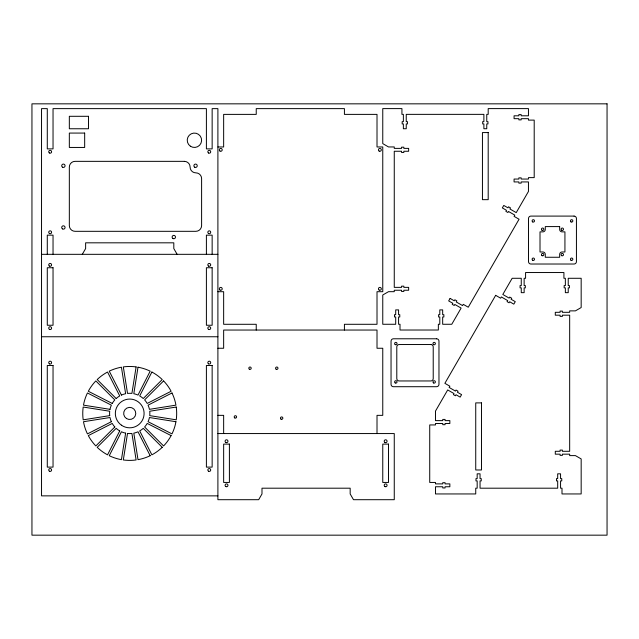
<?xml version="1.0" encoding="UTF-8"?>
<svg xmlns="http://www.w3.org/2000/svg" width="639" height="639" viewBox="0 0 639 639"><rect width="100%" height="100%" fill="white"/><g stroke="black" fill="none" stroke-linecap="round" stroke-linejoin="round"><path stroke-width="0.96" d="M82.303 254.322L85.626 248.571L85.626 242.82L173.808 242.82L173.808 248.571L177.131 254.322M217.899 146.97L223.65 146.97L223.65 114.381L256.239 114.381L256.239 108.63L344.421 108.63L344.421 114.381L377.01 114.381L377.01 146.97L382.761 146.97L382.761 291.703L377.01 291.703L377.01 324.292L344.421 324.292L344.421 330.043M41.535 254.322L217.899 254.322M217.899 291.703L223.65 291.703L223.65 324.292L256.239 324.292L256.239 330.043M41.535 336.753L217.899 336.753M217.899 348.255L223.65 348.255L223.65 330.043L377.01 330.043L377.01 348.255L382.761 348.255L382.761 415.35L377.01 415.35L377.01 433.561M217.899 415.35L223.65 415.35L223.65 433.561M217.899 433.561L394.263 433.561L394.263 499.698L353.495 499.698L350.172 493.947L350.172 488.196L261.99 488.196L261.99 493.947L258.667 499.698L217.899 499.698L217.899 108.63L212.148 108.63L212.148 148.887L206.397 148.887L206.397 108.63L53.037 108.63L53.037 148.887L47.286 148.887L47.286 108.63L41.535 108.63L41.535 495.864L217.899 495.864M212.148 254.322L212.148 235.152L206.397 235.152L206.397 254.322M53.037 254.322L53.037 235.152L47.286 235.152L47.286 254.322M125.627 433.138L121.426 459.665A46.966 46.966 0 0 1 109.253 455.711L121.442 431.78A20.128 20.128 0 0 0 125.627 433.138M136.115 366.906L131.914 393.424A20.128 20.128 0 0 0 127.52 393.424L123.319 366.906A46.966 46.966 0 0 1 136.115 366.906M127.52 433.442L123.319 459.96A46.966 46.966 0 0 0 136.115 459.96L131.914 433.442A20.128 20.128 0 0 1 127.52 433.442M138.008 367.201L133.807 393.728A20.128 20.128 0 0 1 137.992 395.086L150.181 371.155A46.966 46.966 0 0 0 138.008 367.201M119.733 430.91L107.544 454.84A46.966 46.966 0 0 1 97.192 447.316L116.178 428.33A20.128 20.128 0 0 0 119.733 430.91M151.89 372.026L139.701 395.956A20.128 20.128 0 0 1 143.256 398.536L162.242 379.55A46.966 46.966 0 0 0 151.89 372.026M450.104 298.405L448.666 300.897L452.819 303.293L452.22 304.324L454.209 305.474L454.808 304.444L461.118 308.086L451.773 324.269L442.667 324.269L442.667 316.984L443.865 316.984L443.865 314.684L442.667 314.684L442.667 309.891L439.792 309.891L439.792 314.684L438.594 314.684L438.594 316.984L439.792 316.984L439.792 324.269L438.354 324.269L438.354 330.02L400.014 330.02L400.014 324.269L398.576 324.269L398.576 316.984L399.774 316.984L399.774 314.684L398.576 314.684L398.576 309.891L395.701 309.891L395.701 314.684L394.503 314.684L394.503 316.984L395.701 316.984L395.701 324.269L382.761 324.269L382.761 295.002L388.512 291.68L394.263 291.68L394.263 290.242L401.548 290.242L401.548 291.44L403.848 291.44L403.848 290.242L408.64 290.242L408.64 287.366L403.848 287.366L403.848 286.168L401.548 286.168L401.548 287.366L394.263 287.366L394.263 151.259L401.548 151.259L401.548 152.457L403.848 152.457L403.848 151.259L408.64 151.259L408.64 148.384L403.848 148.384L403.848 147.186L401.548 147.186L401.548 148.384L394.263 148.384L394.263 146.946L388.512 146.946L382.761 143.623L382.761 108.606L401.931 108.606L401.931 114.357L403.369 114.357L403.369 121.642L402.171 121.642L402.171 123.942L403.369 123.942L403.369 128.735L406.244 128.735L406.244 123.942L407.442 123.942L407.442 121.642L406.244 121.642L406.244 114.357L483.883 114.357L483.883 121.642L482.685 121.642L482.685 123.942L483.883 123.942L483.883 128.735L486.758 128.735L486.758 123.942L487.956 123.942L487.956 121.642L486.758 121.642L486.758 114.357L488.196 114.357L488.196 108.606L528.453 108.606L528.453 115.795L521.168 115.795L521.168 114.597L518.868 114.597L518.868 115.795L514.076 115.795L514.076 118.67L518.868 118.67L518.868 119.868L521.168 119.868L521.168 118.67L528.453 118.67L528.453 120.108L534.204 120.108L534.204 177.618L528.453 177.618L528.453 179.056L521.168 179.056L521.168 177.858L518.868 177.858L518.868 179.056L514.076 179.056L514.076 181.931L518.868 181.931L518.868 183.129L521.168 183.129L521.168 181.931L528.453 181.931L528.453 191.452L516.232 212.619L509.922 208.977L510.521 207.947L508.532 206.796L507.933 207.827L503.78 205.431L502.342 207.923L506.495 210.319L505.896 211.357L507.885 212.507L508.484 211.469L514.794 215.111L514.076 216.357L519.06 219.233L468.259 307.223L463.275 304.348L462.556 305.594L456.246 301.951L456.845 300.913L454.856 299.763L454.257 300.801L450.104 298.405M495.672 295.33L444.872 383.32L449.856 386.196L449.137 387.442L455.447 391.084L456.046 390.046L458.035 391.196L457.436 392.234L461.59 394.63L460.152 397.123L455.998 394.726L455.399 395.765L453.41 394.614L454.009 393.576L447.699 389.934L435.478 411.101L435.478 420.622L442.763 420.622L442.763 419.424L445.064 419.424L445.064 420.622L449.856 420.622L449.856 423.497L445.064 423.497L445.064 424.695L442.763 424.695L442.763 423.497L435.478 423.497L435.478 424.935L429.727 424.935L429.727 482.445L435.478 482.445L435.478 483.883L442.763 483.883L442.763 482.685L445.064 482.685L445.064 483.883L449.856 483.883L449.856 486.758L445.064 486.758L445.064 487.956L442.763 487.956L442.763 486.758L435.478 486.758L435.478 493.947L475.736 493.947L475.736 488.196L477.173 488.196L477.173 480.911L475.975 480.911L475.975 478.611L477.173 478.611L477.173 473.819L480.049 473.819L480.049 478.611L481.247 478.611L481.247 480.911L480.049 480.911L480.049 488.196L557.687 488.196L557.687 480.911L556.489 480.911L556.489 478.611L557.687 478.611L557.687 473.819L560.563 473.819L560.563 478.611L561.761 478.611L561.761 480.911L560.563 480.911L560.563 488.196L562 488.196L562 493.947L581.17 493.947L581.17 458.93L575.419 455.607L569.668 455.607L569.668 454.169L562.384 454.169L562.384 455.367L560.083 455.367L560.083 454.169L555.291 454.169L555.291 451.294L560.083 451.294L560.083 450.096L562.384 450.096L562.384 451.294L569.668 451.294L569.668 315.187L562.384 315.187L562.384 316.385L560.083 316.385L560.083 315.187L555.291 315.187L555.291 312.311L560.083 312.311L560.083 311.113L562.384 311.113L562.384 312.311L569.668 312.311L569.668 310.873L575.419 310.873L581.17 307.551L581.17 278.284L568.231 278.284L568.231 285.569L569.429 285.569L569.429 287.869L568.231 287.869L568.231 292.662L565.355 292.662L565.355 287.869L564.157 287.869L564.157 285.569L565.355 285.569L565.355 278.284L563.918 278.284L563.918 272.534L525.577 272.534L525.577 278.284L524.14 278.284L524.14 285.569L525.338 285.569L525.338 287.869L524.14 287.869L524.14 292.662L521.264 292.662L521.264 287.869L520.066 287.869L520.066 285.569L521.264 285.569L521.264 278.284L512.159 278.284L502.813 294.467L509.123 298.109L509.722 297.079L511.711 298.229L511.112 299.26L515.266 301.656L513.828 304.148L509.674 301.752L509.075 302.79L507.086 301.64L507.685 300.602L501.375 296.959L500.656 298.205L495.672 295.33M114.82 426.972L95.834 445.958A46.966 46.966 0 0 1 88.31 435.606L112.24 423.417A20.128 20.128 0 0 0 114.82 426.972M163.6 380.908L144.614 399.894A20.128 20.128 0 0 1 147.194 403.449L171.124 391.26A46.966 46.966 0 0 0 163.6 380.908M111.37 421.708L87.439 433.897A46.966 46.966 0 0 1 83.485 421.724L110.012 417.523A20.128 20.128 0 0 0 111.37 421.708M171.995 392.969L148.064 405.158A20.128 20.128 0 0 1 149.422 409.343L175.949 405.142A46.966 46.966 0 0 0 171.995 392.969M109.708 415.63L83.19 419.831A46.966 46.966 0 0 1 83.19 407.035L109.708 411.236A20.128 20.128 0 0 0 109.708 415.63M176.244 407.035L149.726 411.236A20.128 20.128 0 0 1 149.726 415.63L176.244 419.831A46.966 46.966 0 0 0 176.244 407.035M607.05 103.837L31.95 103.837L31.95 535.163L607.05 535.163L607.05 103.837M88.501 116.298L69.331 116.298L69.331 128.758L88.501 128.758L88.501 116.298M488.196 132.569L482.445 132.569L482.445 199.664L488.196 199.664L488.196 132.569M84.667 133.072L69.331 133.072L69.331 147.449L84.667 147.449L84.667 133.072M184.351 161.347L75.082 161.347A5.751 5.751 0 0 0 69.331 167.098L69.331 225.567A5.751 5.751 0 0 0 75.082 231.318L195.853 231.318A5.751 5.751 0 0 0 201.605 225.567L201.605 178.6A5.751 5.751 0 0 0 195.853 172.85A5.751 5.751 0 0 1 190.102 167.098A5.751 5.751 0 0 0 184.351 161.347M574.038 216.094L530.905 216.094A2.396 2.396 0 0 0 528.509 218.49L528.509 261.623A2.396 2.396 0 0 0 530.905 264.019L574.038 264.019A2.396 2.396 0 0 0 576.434 261.623L576.434 218.49A2.396 2.396 0 0 0 574.038 216.094M559.66 226.589L545.283 226.589L545.283 229.465A2.396 2.396 0 0 1 542.886 231.861L540.011 231.861L540.011 251.99L542.886 251.99A2.396 2.396 0 0 1 545.283 254.386L545.283 257.261L559.66 257.261L559.66 254.386A2.396 2.396 0 0 1 562.056 251.99L564.932 251.99L564.932 231.861L562.056 231.861A2.396 2.396 0 0 1 559.66 229.465L559.66 226.589M53.037 267.741L47.286 267.741L47.286 325.251L53.037 325.251L53.037 267.741M212.148 267.741L206.397 267.741L206.397 325.251L212.148 325.251L212.148 267.741M436.573 338.782L393.44 338.782A2.396 2.396 0 0 0 391.044 341.178L391.044 384.311A2.396 2.396 0 0 0 393.44 386.707L436.573 386.707A2.396 2.396 0 0 0 438.969 384.311L438.969 341.178A2.396 2.396 0 0 0 436.573 338.782M430.822 344.533L399.191 344.533A2.396 2.396 0 0 0 396.795 346.929L396.795 378.56A2.396 2.396 0 0 0 399.191 380.956L430.822 380.956A2.396 2.396 0 0 0 433.218 378.56L433.218 346.929A2.396 2.396 0 0 0 430.822 344.533M53.037 365.508L47.286 365.508L47.286 467.109L53.037 467.109L53.037 365.508M212.148 365.508L206.397 365.508L206.397 467.109L212.148 467.109L212.148 365.508M481.486 402.889L475.736 402.889L475.736 469.984L481.486 469.984L481.486 402.889M229.401 444.105L223.65 444.105L223.65 482.445L229.401 482.445L229.401 444.105M388.512 444.105L382.761 444.105L382.761 482.445L388.512 482.445L388.512 444.105M110.012 409.343L83.485 405.142A46.966 46.966 0 0 1 87.439 392.969L111.37 405.158A20.128 20.128 0 0 0 110.012 409.343M175.949 421.724L149.422 417.523A20.128 20.128 0 0 1 148.064 421.708L171.995 433.897A46.966 46.966 0 0 0 175.949 421.724M112.24 403.449L88.31 391.26A46.966 46.966 0 0 1 95.834 380.908L114.82 399.894A20.128 20.128 0 0 0 112.24 403.449M171.124 435.606L147.194 423.417A20.128 20.128 0 0 1 144.614 426.972L163.6 445.958A46.966 46.966 0 0 0 171.124 435.606M116.178 398.536L97.192 379.55A46.966 46.966 0 0 1 107.544 372.026L119.733 395.956A20.128 20.128 0 0 0 116.178 398.536M162.242 447.316L143.256 428.33A20.128 20.128 0 0 1 139.701 430.91L151.89 454.84A46.966 46.966 0 0 0 162.242 447.316M121.442 395.086L109.253 371.155A46.966 46.966 0 0 1 121.426 367.201L125.627 393.728A20.128 20.128 0 0 0 121.442 395.086M150.181 455.711L137.992 431.78A20.128 20.128 0 0 1 133.807 433.138L138.008 459.665A46.966 46.966 0 0 0 150.181 455.711M208.554 266.112A1.438 1.438 0 0 0 210.71 264.865A1.438 1.438 0 0 0 208.554 263.619A1.438 1.438 0 0 0 208.554 266.112M49.331 266.04A1.438 1.438 0 0 0 51.591 264.993A1.438 1.438 0 0 0 49.554 263.564A1.438 1.438 0 0 0 49.331 266.04M49.443 329.373A1.438 1.438 0 0 0 51.599 328.126A1.438 1.438 0 0 0 49.443 326.88A1.438 1.438 0 0 0 49.443 329.373M208.554 329.373A1.438 1.438 0 0 0 210.71 328.126A1.438 1.438 0 0 0 208.554 326.88A1.438 1.438 0 0 0 208.554 329.373M121.442 425.191A14.377 14.377 0 0 0 144.039 414.727A14.377 14.377 0 0 0 123.678 400.389A14.377 14.377 0 0 0 121.442 425.191M49.443 363.879A1.438 1.438 0 0 0 51.599 362.632A1.438 1.438 0 0 0 49.443 361.386A1.438 1.438 0 0 0 49.443 363.879M49.443 471.231A1.438 1.438 0 0 0 51.599 469.984A1.438 1.438 0 0 0 49.443 468.738A1.438 1.438 0 0 0 49.443 471.231M208.554 363.879A1.438 1.438 0 0 0 210.71 362.632A1.438 1.438 0 0 0 208.554 361.386A1.438 1.438 0 0 0 208.554 363.879M208.554 471.231A1.438 1.438 0 0 0 210.71 469.984A1.438 1.438 0 0 0 208.554 468.738A1.438 1.438 0 0 0 208.554 471.231M219.944 151.02A1.438 1.438 0 0 0 222.204 149.973A1.438 1.438 0 0 0 220.167 148.544A1.438 1.438 0 0 0 219.944 151.02M379.167 151.092A1.438 1.438 0 0 0 381.323 149.845A1.438 1.438 0 0 0 379.167 148.599A1.438 1.438 0 0 0 379.167 151.092M220.056 290.074A1.438 1.438 0 0 0 222.212 288.828A1.438 1.438 0 0 0 220.056 287.582A1.438 1.438 0 0 0 220.056 290.074M379.167 290.074A1.438 1.438 0 0 0 381.323 288.828A1.438 1.438 0 0 0 379.167 287.582A1.438 1.438 0 0 0 379.167 290.074M276.184 369.246A1.198 1.198 0 0 0 277.981 368.208A1.198 1.198 0 0 0 276.184 367.169A1.198 1.198 0 0 0 276.184 369.246M249.402 369.246A1.198 1.198 0 0 0 251.199 368.208A1.198 1.198 0 0 0 249.402 367.169A1.198 1.198 0 0 0 249.402 369.246M234.801 417.938A1.198 1.198 0 0 0 236.598 416.9A1.198 1.198 0 0 0 234.801 415.861A1.198 1.198 0 0 0 234.801 417.938M281.056 419.16A1.198 1.198 0 0 0 282.853 418.122A1.198 1.198 0 0 0 281.056 417.083A1.198 1.198 0 0 0 281.056 419.16M384.918 442.476A1.438 1.438 0 0 0 387.074 441.229A1.438 1.438 0 0 0 384.918 439.983A1.438 1.438 0 0 0 384.918 442.476M225.807 442.476A1.438 1.438 0 0 0 227.963 441.229A1.438 1.438 0 0 0 225.807 439.983A1.438 1.438 0 0 0 225.807 442.476M225.807 486.567A1.438 1.438 0 0 0 227.963 485.32A1.438 1.438 0 0 0 225.807 484.074A1.438 1.438 0 0 0 225.807 486.567M384.918 486.567A1.438 1.438 0 0 0 387.074 485.32A1.438 1.438 0 0 0 384.918 484.074A1.438 1.438 0 0 0 384.918 486.567M532.702 260.265A1.198 1.198 0 0 0 534.5 259.226A1.198 1.198 0 0 0 532.702 258.196A1.198 1.198 0 0 0 532.702 260.265M542.048 255.664A1.198 1.198 0 0 0 543.845 254.626A1.198 1.198 0 0 0 542.048 253.595A1.198 1.198 0 0 0 542.048 255.664M542.048 230.264A1.198 1.198 0 0 0 543.845 229.225A1.198 1.198 0 0 0 542.048 228.195A1.198 1.198 0 0 0 542.048 230.264M571.042 221.925A1.198 1.198 0 0 0 572.84 220.886A1.198 1.198 0 0 0 571.042 219.856A1.198 1.198 0 0 0 571.042 221.925M532.702 221.925A1.198 1.198 0 0 0 534.5 220.886A1.198 1.198 0 0 0 532.702 219.856A1.198 1.198 0 0 0 532.702 221.925M561.697 255.664A1.198 1.198 0 0 0 563.494 254.626A1.198 1.198 0 0 0 561.697 253.595A1.198 1.198 0 0 0 561.697 255.664M561.697 230.264A1.198 1.198 0 0 0 563.494 229.225A1.198 1.198 0 0 0 561.697 228.195A1.198 1.198 0 0 0 561.697 230.264M571.042 260.265A1.198 1.198 0 0 0 572.84 259.226A1.198 1.198 0 0 0 571.042 258.196A1.198 1.198 0 0 0 571.042 260.265M395.237 382.953A1.198 1.198 0 0 0 397.035 381.914A1.198 1.198 0 0 0 395.237 380.876A1.198 1.198 0 0 0 395.237 382.953M395.237 344.613A1.198 1.198 0 0 0 397.035 343.574A1.198 1.198 0 0 0 395.237 342.536A1.198 1.198 0 0 0 395.237 344.613M433.577 382.953A1.198 1.198 0 0 0 435.375 381.914A1.198 1.198 0 0 0 433.577 380.876A1.198 1.198 0 0 0 433.577 382.953M433.577 344.613A1.198 1.198 0 0 0 435.375 343.574A1.198 1.198 0 0 0 433.577 342.536A1.198 1.198 0 0 0 433.577 344.613M49.443 233.523A1.438 1.438 0 0 0 51.599 232.276A1.438 1.438 0 0 0 49.443 231.03A1.438 1.438 0 0 0 49.443 233.523M49.331 152.937A1.438 1.438 0 0 0 51.591 151.89A1.438 1.438 0 0 0 49.554 150.461A1.438 1.438 0 0 0 49.331 152.937M208.554 233.523A1.438 1.438 0 0 0 210.71 232.276A1.438 1.438 0 0 0 208.554 231.03A1.438 1.438 0 0 0 208.554 233.523M208.554 153.009A1.438 1.438 0 0 0 210.71 151.762A1.438 1.438 0 0 0 208.554 150.516A1.438 1.438 0 0 0 208.554 153.009M194.727 167.21A1.677 1.677 0 0 0 197.243 165.757A1.677 1.677 0 0 0 194.727 164.303A1.677 1.677 0 0 0 194.727 167.21M190.374 146.203A7.189 7.189 0 0 0 201.589 140.788A7.189 7.189 0 0 0 191.285 133.791A7.189 7.189 0 0 0 190.374 146.203M172.969 238.523A1.677 1.677 0 0 0 175.485 237.069A1.677 1.677 0 0 0 172.969 235.615A1.677 1.677 0 0 0 172.969 238.523M62.55 167.21A1.677 1.677 0 0 0 65.066 165.757A1.677 1.677 0 0 0 62.55 164.303A1.677 1.677 0 0 0 62.55 167.21M62.446 228.874A1.677 1.677 0 0 0 65.058 227.604A1.677 1.677 0 0 0 62.662 225.974A1.677 1.677 0 0 0 62.446 228.874M126.506 418.569A6.063 6.063 0 0 0 135.772 413.649A6.063 6.063 0 0 0 126.873 408.081A6.063 6.063 0 0 0 126.506 418.569"/></g></svg>
